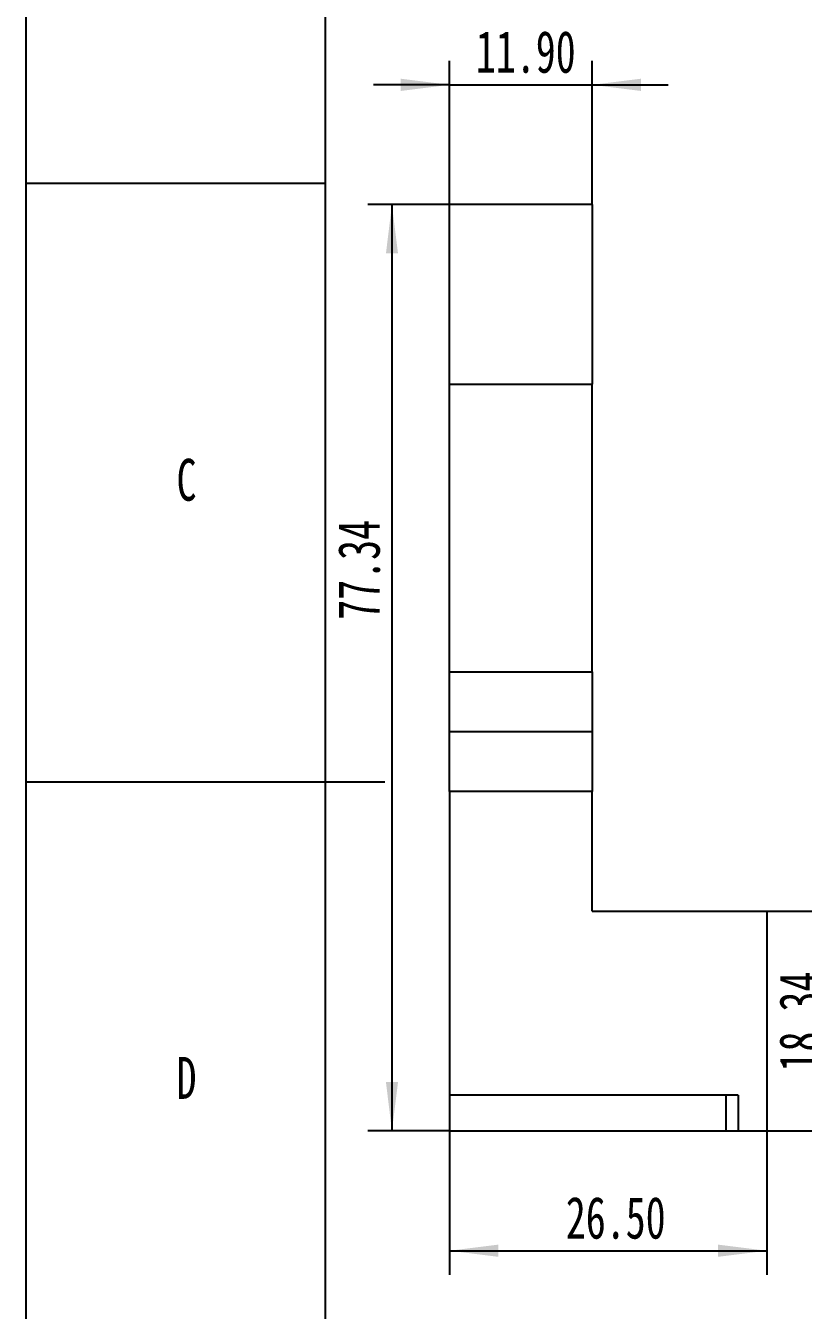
# Model space of a CAD drawing. Header units: millimetres. Extents: x 0 to 210, y 0 to 297.
# Drawn here: x 0 to 64.9, y 104.4 to 211.6 of the extents above; entities that cross this region are included whole.
import ezdxf

# ---------------------------------------------------------------- set-up
doc = ezdxf.new("R2010")
doc.units = ezdxf.units.MM
doc.layers.add('图框', color=7, linetype='Continuous')
doc.layers.add('根据设置的颜色创建', color=7, linetype='Continuous', lineweight=25)
doc.styles.add('SLDTEXTSTYLE5', font='TXT', dxfattribs={"width": 0.7})
doc.dimstyles.new('SLDDIMSTYLE0', dxfattribs={"dimtxt": 3.5, "dimasz": 4.08, "dimexe": 0, "dimexo": 0.0625, "dimgap": 0.875, "dimtad": 2, "dimrnd": 1e-09, "dimzin": 12, "dimdsep": 46, "dimtxsty": 'SLDTEXTSTYLE5', "dimsah": 1, "dimcen": 0.09, "dimadec": 0, "dimazin": 3, "dimtfac": 1, "dimtofl": 0, "dimtmove": 0, "dimatfit": 3, "dimfxl": 0, "dimfrac": 2, "dimtolj": 1, "dimtzin": 12, "dimarcsym": 0})
doc.dimstyles.new('SLDDIMSTYLE1', dxfattribs={"dimtxt": 3.5, "dimasz": 4.08, "dimexe": 0, "dimexo": 0.0625, "dimgap": 0.875, "dimtad": 2, "dimrnd": 1e-09, "dimzin": 12, "dimdsep": 46, "dimtxsty": 'SLDTEXTSTYLE5', "dimsah": 1, "dimcen": 0.09, "dimadec": 0, "dimazin": 3, "dimtfac": 1, "dimtmove": 0, "dimatfit": 0, "dimfxl": 0, "dimfrac": 2, "dimtolj": 1, "dimtzin": 12, "dimarcsym": 0})
doc.dimstyles.new('SLDDIMSTYLE3', dxfattribs={"dimtxt": 3.5, "dimasz": 4.08, "dimexe": 0, "dimexo": 0.0625, "dimgap": 0.875, "dimtad": 2, "dimrnd": 1e-09, "dimzin": 4, "dimdsep": 46, "dimtxsty": 'SLDTEXTSTYLE5', "dimsah": 1, "dimcen": 0.09, "dimadec": 0, "dimazin": 1, "dimtfac": 1, "dimtmove": 0, "dimatfit": 0, "dimfxl": 0, "dimfrac": 2, "dimtolj": 1, "dimtzin": 12, "dimarcsym": 0})
doc.dimstyles.new('SLDDIMSTYLE4', dxfattribs={"dimtxt": 3.5, "dimasz": 4.08, "dimexe": 0, "dimexo": 0.0625, "dimgap": 0.875, "dimtad": 2, "dimrnd": 1e-09, "dimzin": 4, "dimdsep": 46, "dimtxsty": 'SLDTEXTSTYLE5', "dimsah": 1, "dimcen": 0.09, "dimadec": 0, "dimazin": 1, "dimtfac": 1, "dimtofl": 0, "dimtmove": 0, "dimatfit": 3, "dimfxl": 0, "dimfrac": 2, "dimtolj": 1, "dimtzin": 12, "dimarcsym": 0})

# ---------------------------------------------------------------- blocks, each defined once
blk = doc.blocks.new('_D_6')
at = {"layer": '根据设置的颜色创建'}
for p, q in [((35.39, 196.7), (28.58, 196.7)), ((30.58, 196.7), (30.58, 119.36)), ((35.39, 119.36), (28.58, 119.36))]:
    blk.add_line(p, q, dxfattribs=at)
for points in [[(30.58, 196.7), (30.08, 192.62), (31.09, 192.62)], [(30.58, 119.36), (31.09, 123.44), (30.08, 123.44)]]:
    blk.add_solid(points, dxfattribs=at)
at = {"layer": '根据设置的颜色创建', "insert": (26.07, 162.04), "char_height": 3.5, "attachment_point": 1, "rotation": 90, "style": 'SLDTEXTSTYLE5'}
blk.add_mtext('77.34', dxfattribs=at)
blk = doc.blocks.new('_D_7')
at = {"layer": '根据设置的颜色创建'}
for p, q in [((67.42, 137.7), (67.42, 144.05)), ((61.89, 137.7), (69.42, 137.7)), ((67.42, 137.7), (67.42, 119.36)), ((60.48, 119.36), (69.42, 119.36)), ((67.42, 119.36), (67.42, 113.01))]:
    blk.add_line(p, q, dxfattribs=at)
for points in [[(67.42, 137.7), (67.93, 141.78), (66.91, 141.78)], [(67.42, 119.36), (66.91, 115.28), (67.93, 115.28)]]:
    blk.add_solid(points, dxfattribs=at)
at = {"layer": '根据设置的颜色创建', "insert": (62.91, 124.33), "char_height": 3.5, "attachment_point": 1, "rotation": 90, "style": 'SLDTEXTSTYLE5'}
blk.add_mtext('18.34', dxfattribs=at)
blk = doc.blocks.new('_D_8')
at = {"layer": '根据设置的颜色创建'}
for p, q in [((35.39, 181.7), (35.39, 208.7)), ((47.29, 196.7), (47.29, 208.7)), ((35.39, 206.7), (29.04, 206.7)), ((35.39, 206.7), (47.29, 206.7)), ((47.29, 206.7), (53.64, 206.7))]:
    blk.add_line(p, q, dxfattribs=at)
for points in [[(35.39, 206.7), (31.31, 207.21), (31.31, 206.19)], [(47.29, 206.7), (51.37, 206.19), (51.37, 207.21)]]:
    blk.add_solid(points, dxfattribs=at)
at = {"layer": '根据设置的颜色创建', "insert": (37.59, 211.21), "char_height": 3.5, "attachment_point": 1, "style": 'SLDTEXTSTYLE5'}
blk.add_mtext('11.90', dxfattribs=at)
blk = doc.blocks.new('_D_9')
at = {"layer": '根据设置的颜色创建'}
for p, q in [((35.39, 119.36), (35.39, 107.36)), ((61.89, 119.36), (61.89, 107.36)), ((35.39, 109.36), (61.89, 109.36))]:
    blk.add_line(p, q, dxfattribs=at)
for points in [[(35.39, 109.36), (39.47, 108.85), (39.47, 109.87)], [(61.89, 109.36), (57.81, 109.87), (57.81, 108.85)]]:
    blk.add_solid(points, dxfattribs=at)
at = {"layer": '根据设置的颜色创建', "insert": (45.1, 113.87), "char_height": 3.5, "attachment_point": 1, "style": 'SLDTEXTSTYLE5'}
blk.add_mtext('26.50', dxfattribs=at)

msp = doc.modelspace()

# ---------------------------------------------------------------- linework, layer by layer
at = {"color": 7, "linetype": 'Continuous', "lineweight": 25}
for p, q in [((47.2924541, 196.6970055), (35.3924541, 196.6970055)), ((35.3924541, 181.6970055), (35.3924541, 196.6970055)), ((47.2924541, 196.6970055), (47.2924541, 181.6970055)), ((35.3924541, 181.6970055), (47.2924541, 181.6970055)), ((35.3924541, 157.6970055), (35.3924541, 181.6970055)), ((47.2924541, 157.6970055), (47.2924541, 181.6970055)), ((35.3924541, 157.6970055), (47.2924541, 157.6970055)), ((35.3924541, 152.6970055), (35.3924541, 157.6970055)), ((47.2924541, 157.6970055), (47.2924541, 152.6970055)), ((35.3924541, 152.6970055), (47.2924541, 152.6970055)), ((35.3924541, 147.6970055), (35.3924541, 152.6970055)), ((47.2924541, 152.6970055), (47.2924541, 147.6970055)), ((35.3924541, 147.6970055), (35.3924541, 122.3570055)), ((47.2924541, 147.6970055), (35.3924541, 147.6970055)), ((47.2924541, 137.6970055), (47.2924541, 147.6970055)), ((47.2924541, 137.6970055), (61.8924541, 137.6970055)), ((61.8924541, 137.6970055), (61.8924541, 119.3570055)), ((59.4824541, 122.3570055), (35.3924541, 122.3570055)), ((35.3924541, 122.3570055), (35.3924541, 119.3570055)), ((58.4824541, 119.3570055), (58.4824541, 122.3570055)), ((59.4824541, 122.3570055), (59.4824541, 119.3570055)), ((35.3924541, 119.3570055), (58.4824541, 119.3570055)), ((58.4824541, 119.3570055), (59.4824541, 119.3570055)), ((59.4824541, 119.3570055), (61.8924541, 119.3570055))]:
    msp.add_line(p, q, dxfattribs=at)
at = {"layer": '图框'}
for p, q in [((0, 297), (0, 0)), ((0, 198.5), (25, 198.5))]:
    msp.add_line(p, q, dxfattribs=at)
at = {"layer": '图框', "lineweight": 25}
for p, q in [((25, 292), (25, 5)), ((0, 148.5), (30, 148.5))]:
    msp.add_line(p, q, dxfattribs=at)

# ---------------------------------------------------------------- texts
at = {"layer": '图框', "char_height": 3.5, "attachment_point": 2, "style": 'SLDTEXTSTYLE5'}
for s, insert in [('C', (13.4272569, 175.4760692)), ('D', (13.4296875, 125.5409201))]:
    msp.add_mtext(s, dxfattribs=dict(at, insert=insert))

# ---------------------------------------------------------------- dimensions: what is measured, and where the dimension line sits
at = {"layer": '根据设置的颜色创建'}
dim = msp.add_linear_dim(base=(47.2924541, 206.6970055), p1=(35.3924541, 181.6970055), p2=(47.2924541, 196.6970055), dimstyle='SLDDIMSTYLE3', dxfattribs=at)
dim.commit()
dim.dimension.update_dxf_attribs({"geometry": '_D_8', "text_midpoint": (41.4213544, 206.6970055), "dimtype": 160})
for base, p1, p2, angle, dimstyle, picture, middle in [((30.5841759, 119.3570055), (35.3924541, 196.6970055), (35.3924541, 119.3570055), 90, 'SLDDIMSTYLE0', '_D_6', (30.5841759, 165.8727202)), ((67.4204328, 119.3570055), (61.8924541, 137.6970055), (60.4824541, 119.3570055), 90, 'SLDDIMSTYLE1', '_D_7', (67.4204328, 128.1660635)), ((61.8924541, 109.3570055), (35.3924541, 119.3570055), (61.8924541, 119.3570055), 0, 'SLDDIMSTYLE4', '_D_9', (48.9399396, 109.3570055))]:
    dim = msp.add_linear_dim(base=base, p1=p1, p2=p2, angle=angle, dimstyle=dimstyle, dxfattribs=at)
    dim.commit()
    dim.dimension.update_dxf_attribs({"geometry": picture, "text_midpoint": middle, "dimtype": 160})

doc.saveas('drawing.dxf')
